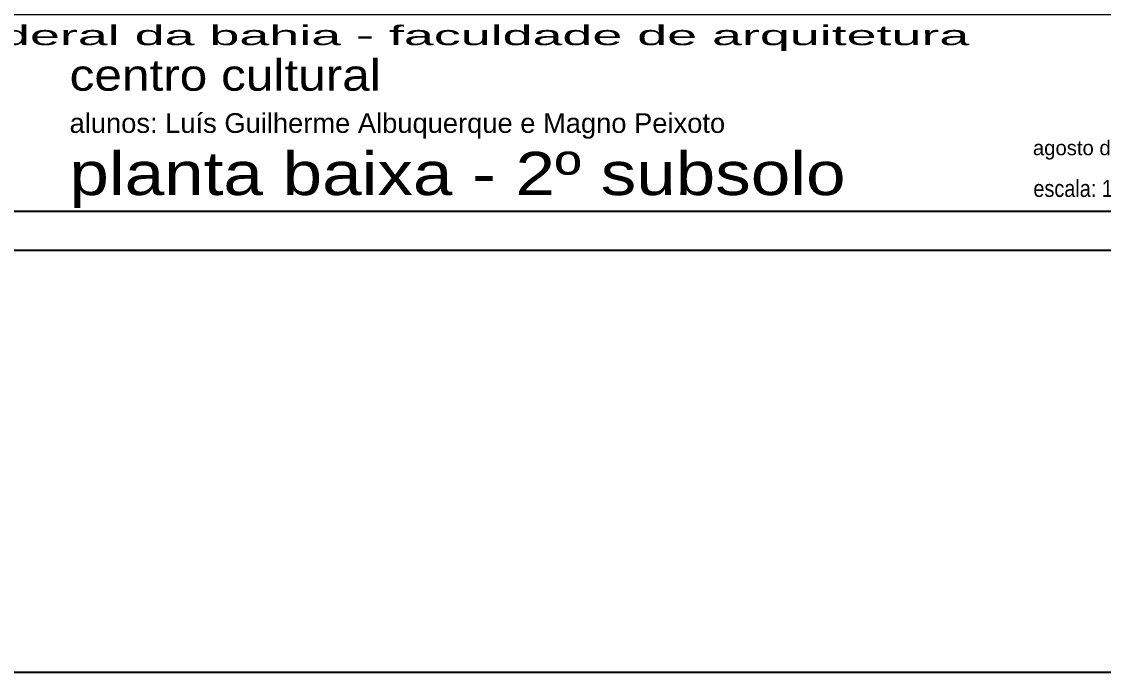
# Model space of a CAD drawing. Header units: millimetres. Extents: x 387 to 811, y 539 to 827.
# Drawn here: x 628.08 to 667.1, y 669.51 to 692.96 of the extents above; entities that cross this region are included whole.
import ezdxf

# ---------------------------------------------------------------- set-up
doc = ezdxf.new("R2010")
doc.units = ezdxf.units.MM
for name, color, linetype in [('CORTE_PAPEL', 7, 'Continuous'), ('FORMATO', 6, 'Continuous'), ('TEXTO', 4, 'Continuous')]:
    doc.layers.add(name, color=color, linetype=linetype)

msp = doc.modelspace()

# ---------------------------------------------------------------- linework, layer by layer
at = {"color": 2}
msp.add_lwpolyline([(585.81, 826.512), (698.178, 826.512), (698.178, 669.51), (585.81, 669.51)], close=True, dxfattribs=at)
at = {"layer": 'CORTE_PAPEL', "elevation": 74.516}
msp.add_lwpolyline([(598.388, 684.72), (682.488, 684.72), (682.488, 812.115), (598.388, 812.115)], close=True, dxfattribs=at)
at = {"layer": 'FORMATO', "elevation": 74.516}
msp.add_lwpolyline([(599.804, 693.215), (599.804, 686.135), (681.072, 686.135), (681.072, 693.215)], close=True, dxfattribs=at)

# ---------------------------------------------------------------- texts
at = {"layer": 'TEXTO'}
for s, height, width, p in [('universidade federal da bahia - faculdade de arquitetura', 0.70791, 2.05, (614.145, 692.115, 74.516)), ('centro cultural', 1.13266, 1.18, (629.814, 690.473, 74.516)), ('alunos: Luís Guilherme Albuquerque e Magno Peixoto', 0.70791, 1.04, (629.814, 688.953, 74.516)), ('agosto de 2005', 0.53093, 1.03, (664.557, 688.149, 74.516)), ('planta baixa - 2º subsolo', 1.55741, 1.23, (629.807, 686.711, 74.516)), ('escala: 1/100', 0.6088, 0.88, (664.575, 686.644, 74.516))]:
    msp.add_text(s, height=height, dxfattribs=dict(at, width=width)).set_placement(p)

doc.saveas('drawing.dxf')
